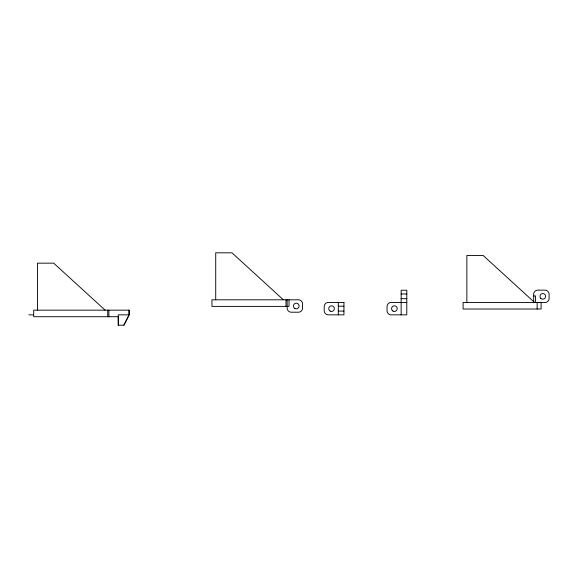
<?xml version="1.0" encoding="UTF-8"?>
<svg xmlns="http://www.w3.org/2000/svg" width="578" height="578" viewBox="0 0 578 578"><rect width="100%" height="100%" fill="white"/><g stroke="black" fill="none" stroke-linecap="round" stroke-linejoin="round"><path stroke-width="0.87" d="M123.909 325.183L129.075 314.844L129.075 310.148L129.118 314.844L123.952 325.183L118.266 325.183L118.266 316.722L33.69 316.722L33.69 310.148L129.118 310.148M401.146 293.978L406.789 293.978M533.689 295.965L535.568 295.965L535.568 302.547M401.146 298.681L406.789 298.681M406.789 302.439L390.807 302.439A4.227 4.227 0 0 0 387.05 306.203L387.05 311.087A4.227 4.227 0 0 0 390.807 314.844L406.789 314.844L406.789 290.221L401.146 290.221L401.146 314.844M533.689 302.547L545.343 302.547A4.227 4.227 0 0 0 549.1 298.79L549.1 293.899A4.227 4.227 0 0 0 545.343 290.142L537.446 290.142A4.227 4.227 0 0 0 533.689 293.899L533.689 301.723M338.303 306.203L343.939 306.203M338.303 311.087L343.939 311.087M28.9 314.844L33.372 314.844M129.075 314.844L118.266 314.844L118.309 325.183M534.534 302.439L483.107 255.447L466.865 255.447L466.865 302.439M283.386 299.809L231.959 252.817L215.717 252.817L215.717 299.809M105.124 310.148L53.689 263.156L37.454 263.156L37.454 310.148M537.135 302.439L537.135 309.02M338.303 302.439L338.303 314.844M289.029 299.809L289.029 306.391L211.96 306.391L211.96 299.809L298.804 299.809A4.227 4.227 0 0 1 302.561 303.566L302.561 308.457A4.227 4.227 0 0 1 298.804 312.214L290.907 312.214A4.227 4.227 0 0 1 287.15 308.457L287.15 299.809M285.987 299.809L285.987 306.391M108.881 310.148L108.881 316.722M107.725 310.148L107.725 316.722M343.939 302.439L327.964 302.439A4.227 4.227 0 0 0 324.207 306.203L324.207 311.087A4.227 4.227 0 0 0 327.964 314.844L343.939 314.844L343.939 302.439M541.116 302.439L463.108 302.439L463.108 309.02L541.116 309.02L541.116 302.439M294.852 308.45A2.818 2.818 0 0 0 299.086 306.015A2.818 2.818 0 0 0 294.852 303.573A2.818 2.818 0 0 0 294.852 308.45M330.125 311.087A2.818 2.818 0 0 0 334.351 308.645A2.818 2.818 0 0 0 330.125 306.203A2.818 2.818 0 0 0 330.125 311.087M392.975 311.087A2.818 2.818 0 0 0 397.202 308.645A2.818 2.818 0 0 0 392.975 306.203A2.818 2.818 0 0 0 392.975 311.087M540.806 298.335A2.818 2.818 0 0 0 545.524 297.078A2.818 2.818 0 0 0 542.07 293.624A2.818 2.818 0 0 0 540.806 298.335"/></g></svg>
